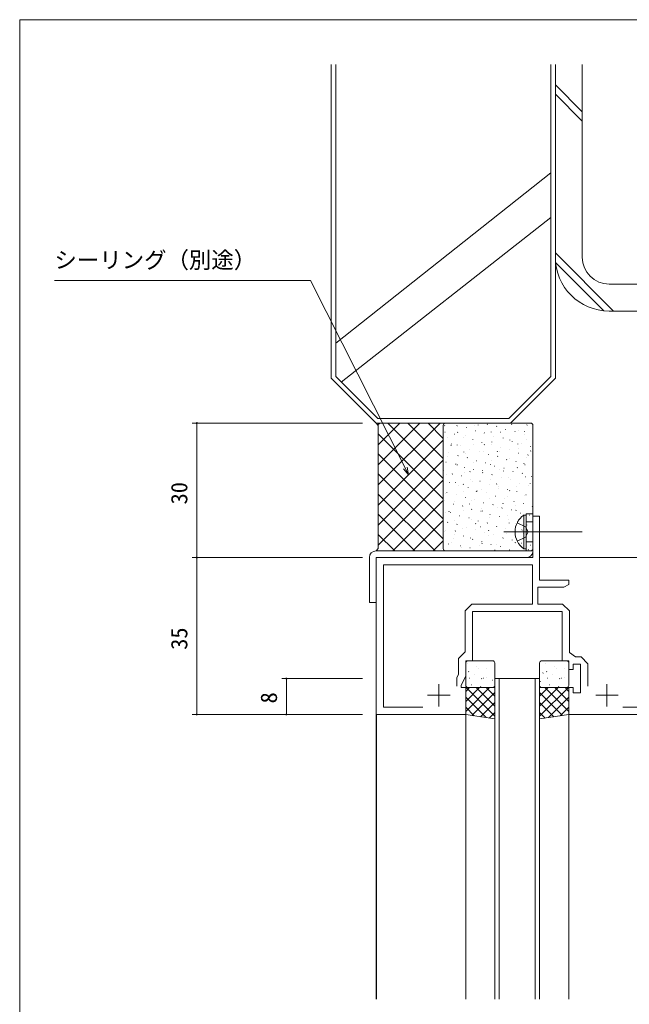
# Model space of a CAD drawing. Units: millimetres, scale not verified. Extents: x -594 to 539, y -420 to 386.
# Drawn here: x -590 to -454, y 162.3 to 382 of the extents above; entities that cross this region are included whole.
import ezdxf
from ezdxf.enums import TextEntityAlignment as Align

# ---------------------------------------------------------------- set-up
doc = ezdxf.new("R2010")
doc.units = ezdxf.units.MM
doc.header["$LTSCALE"] = 2
doc.linetypes.add('CHAIN2', pattern=[12, 9, -1, 1, -1])
doc.linetypes.add('DASHED3', pattern=[4, 3, -1])
for name, color, linetype, lineweight in [('0-1_USER1', 7, 'Continuous', 9), ('0-3_YKK_11', 7, 'Continuous', 9), ('0-4_YKK_12', 2, 'Continuous', 9), ('0-5_YSS_K', 3, 'Continuous', 9), ('0-6_YKK_13', 4, 'Continuous', 9), ('0-7_YKK_D', 6, 'Continuous', 9)]:
    doc.layers.add(name, color=color, linetype=linetype, lineweight=lineweight)
doc.styles.add('ＭＳ ゴシック', font='')
doc.styles.get('ＭＳ ゴシック').set_extended_font_data('MS Gothic')

msp = doc.modelspace()

# ---------------------------------------------------------------- linework, layer by layer
at = {"layer": '0-1_USER1'}
for p in [(-590, -368), (510, 382)]:
    msp.add_line(p, (-590, 382), dxfattribs=at)
at = {"layer": '0-3_YKK_11'}
for p, q in [((-492.493, 233.295), (-492.493, 235.207)), ((-496.493, 233.795), (-496.493, 228.795)), ((-458.993, 233.795), (-458.993, 228.795)), ((-498.993, 231.295), (-493.993, 231.295)), ((-461.493, 231.295), (-456.493, 231.295))]:
    msp.add_line(p, q, dxfattribs=at)
for points in [[(-440.493, 226.995), (-467.493, 226.995), (-467.493, 232.995), (-466.493, 232.995), (-466.493, 231.795), (-464.893, 231.795), (-464.893, 238.195), (-466.493, 238.195), (-466.493, 236.995), (-467.493, 236.995), (-467.493, 238.995), (-468.993, 238.995), (-468.993, 249.995), (-488.993, 249.995), (-488.993, 238.995), (-490.493, 238.995), (-490.493, 235.639), (-491.493, 233.495), (-491.493, 232.995), (-490.493, 232.995), (-490.493, 226.995), (-510.493, 226.995), (-510.493, 261.995), (-475.493, 261.995), (-475.493, 271.245)], [(-475.493, 271.245), (-473.993, 271.245), (-473.993, 256.995), (-467.493, 256.995), (-467.493, 255.995), (-468.584, 255.365), (-474.423, 255.365), (-474.423, 251.625), (-468.863, 251.625), (-467.363, 250.125), (-467.363, 240.795), (-465.978, 239.825), (-464.763, 239.825), (-463.263, 238.325), (-463.263, 233.295)], [(-492.493, 233.295), (-492.493, 235.207), (-492.123, 236.001), (-492.123, 239.495), (-490.623, 240.995), (-490.623, 250.125), (-489.123, 251.625), (-475.623, 251.625), (-475.623, 260.365), (-508.863, 260.365), (-508.863, 228.625), (-500.029, 228.625)], [(-455.457, 228.625), (-442.123, 228.625)]]:
    msp.add_lwpolyline(points, dxfattribs=at)
at = {"layer": '0-4_YKK_12'}
for p, q in [((-510.194, 261.995), (-510.493, 261.995)), ((-510.493, 261.995), (-510.493, 163.495)), ((-310.493, 261.994), (-473.993, 261.995)), ((-483.993, 234.995), (-473.993, 234.995)), ((-483.993, 234.995), (-483.993, 163.495)), ((-482.993, 234.995), (-482.993, 163.495)), ((-474.993, 234.995), (-474.993, 163.495)), ((-473.993, 234.995), (-473.993, 163.495)), ((-510.393, 226.995), (-510.393, 163.495)), ((-490.493, 226.995), (-490.493, 163.495)), ((-467.493, 226.995), (-467.493, 163.495))]:
    msp.add_line(p, q, dxfattribs=at)
at = {"layer": '0-5_YSS_K'}
for p, q in [((-520.493, 372), (-520.493, 301.995)), ((-519.493, 372), (-519.493, 302.409)), ((-471.493, 302.409), (-471.493, 372)), ((-470.493, 372), (-470.493, 328.995)), ((-470.493, 301.995), (-470.493, 372)), ((-464.493, 372), (-464.493, 328.995)), ((-470.493, 367.475), (-464.493, 361.475)), ((-470.493, 365.352), (-464.493, 359.352)), ((-471.493, 347.804), (-519.493, 309.804)), ((-471.493, 337.905), (-518.241, 301.157)), ((-470.493, 329.998), (-457.489, 316.994)), ((-470.435, 327.817), (-459.67, 317.052)), ((-458.493, 322.994), (-282.493, 322.994)), ((-458.493, 316.994), (-282.493, 316.994)), ((-510.493, 291.995), (-520.493, 301.995)), ((-510.079, 292.995), (-519.493, 302.409)), ((-471.493, 302.409), (-480.907, 292.995)), ((-470.493, 301.995), (-480.493, 291.995)), ((-510.079, 292.995), (-480.907, 292.995)), ((-510.493, 291.995), (-509.993, 291.495)), ((-510.493, 291.995), (-480.493, 291.995)), ((-510.086, 291.588), (-509.679, 291.995)), ((-509.993, 278.21), (-496.209, 291.995)), ((-509.993, 287.19), (-505.189, 291.995)), ((-509.993, 282.7), (-500.699, 291.995)), ((-509.993, 291.495), (-509.993, 263.995)), ((-507.868, 291.995), (-495.493, 279.62)), ((-503.377, 291.995), (-495.493, 284.11)), ((-498.887, 291.995), (-495.493, 288.6)), ((-495.493, 291.495), (-495.493, 263.995)), ((-495.493, 291.495), (-495.493, 263.995)), ((-495.197, 291.396), (-495.151, 291.484)), ((-495.116, 289.963), (-495.072, 289.987)), ((-475.993, 291.995), (-494.993, 291.995)), ((-492.448, 291.421), (-492.404, 291.445)), ((-492.308, 289.871), (-492.261, 289.959)), ((-492.271, 291.301), (-492.265, 291.309)), ((-490.372, 290.988), (-490.328, 291.012)), ((-488.51, 291.486), (-488.504, 291.494)), ((-488.347, 290.254), (-488.303, 290.278)), ((-487.739, 291.525), (-487.692, 291.613)), ((-485.679, 291.712), (-485.635, 291.736)), ((-484.849, 290.001), (-484.803, 290.089)), ((-484.483, 291.969), (-484.476, 291.977)), ((-483.602, 291.279), (-483.559, 291.303)), ((-482.697, 289.949), (-482.69, 289.957)), ((-481.578, 290.545), (-481.534, 290.569)), ((-480.28, 291.655), (-480.234, 291.743)), ((-479.501, 290.113), (-479.457, 290.137)), ((-478.669, 290.432), (-478.662, 290.439)), ((-477.391, 290.13), (-477.344, 290.218)), ((-476.833, 291.57), (-476.789, 291.594)), ((-475.493, 263.995), (-475.493, 291.495)), ((-509.993, 289.63), (-495.493, 275.13)), ((-509.993, 273.72), (-495.493, 288.22)), ((-494.48, 288.836), (-494.473, 288.843)), ((-493.039, 289.531), (-492.996, 289.555)), ((-491.015, 288.797), (-490.971, 288.821)), ((-490.452, 289.319), (-490.445, 289.326)), ((-488.938, 288.364), (-488.894, 288.388)), ((-486.458, 289.764), (-486.451, 289.772)), ((-486.27, 289.822), (-486.226, 289.846)), ((-484.638, 287.782), (-484.632, 287.789)), ((-484.245, 289.088), (-484.202, 289.112)), ((-482.169, 288.655), (-482.125, 288.679)), ((-480.644, 288.227), (-480.637, 288.235)), ((-480.144, 287.921), (-480.1, 287.945)), ((-477.476, 289.379), (-477.432, 289.403)), ((-476.883, 288.412), (-476.876, 288.42)), ((-493.815, 287.02), (-493.768, 287.108)), ((-493.682, 287.339), (-493.639, 287.363)), ((-492.427, 287.114), (-492.42, 287.121)), ((-491.606, 286.907), (-491.562, 286.931)), ((-490.925, 285.495), (-490.878, 285.584)), ((-489.581, 286.173), (-489.537, 286.197)), ((-488.666, 287.299), (-488.659, 287.306)), ((-487.505, 285.74), (-487.461, 285.764)), ((-486.913, 287.63), (-486.869, 287.654)), ((-486.613, 285.577), (-486.607, 285.584)), ((-486.356, 287.149), (-486.309, 287.238)), ((-484.837, 287.198), (-484.793, 287.222)), ((-483.467, 285.625), (-483.42, 285.713)), ((-482.852, 285.762), (-482.846, 285.769)), ((-482.812, 286.464), (-482.768, 286.488)), ((-480.735, 286.031), (-480.692, 286.055)), ((-478.898, 287.279), (-478.851, 287.367)), ((-478.825, 286.244), (-478.818, 286.252)), ((-478.068, 287.489), (-478.024, 287.513)), ((-476.043, 286.755), (-475.999, 286.779)), ((-476.008, 285.754), (-475.961, 285.842)), ((-509.993, 285.14), (-495.493, 270.64)), ((-509.993, 269.23), (-495.493, 283.73)), ((-494.635, 284.648), (-494.629, 284.656)), ((-494.274, 285.449), (-494.23, 285.473)), ((-492.249, 284.715), (-492.205, 284.739)), ((-490.608, 285.131), (-490.601, 285.139)), ((-490.172, 284.283), (-490.129, 284.307)), ((-488.148, 283.549), (-488.104, 283.573)), ((-485.48, 285.006), (-485.436, 285.03)), ((-484.794, 283.594), (-484.787, 283.602)), ((-483.403, 284.574), (-483.359, 284.598)), ((-481.378, 283.84), (-481.335, 283.864)), ((-480.8, 284.04), (-480.793, 284.047)), ((-479.302, 283.407), (-479.258, 283.431)), ((-478.711, 285.297), (-478.667, 285.321)), ((-477.039, 284.225), (-477.032, 284.232)), ((-476.634, 284.865), (-476.59, 284.889)), ((-495.493, 281.376), (-495.464, 281.392)), ((-494.917, 283.258), (-494.873, 283.282)), ((-492.84, 282.825), (-492.796, 282.849)), ((-492.583, 282.926), (-492.576, 282.934)), ((-492.432, 282.644), (-492.385, 282.732)), ((-490.815, 282.091), (-490.772, 282.115)), ((-489.542, 281.119), (-489.496, 281.208)), ((-488.822, 283.111), (-488.815, 283.119)), ((-488.739, 281.659), (-488.695, 281.683)), ((-486.769, 281.389), (-486.762, 281.397)), ((-486.071, 283.116), (-486.027, 283.14)), ((-484.973, 282.773), (-484.927, 282.862)), ((-484.046, 282.382), (-484.002, 282.406)), ((-483.008, 281.574), (-483.001, 281.582)), ((-482.084, 281.249), (-482.037, 281.337)), ((-481.97, 281.95), (-481.926, 281.974)), ((-479.945, 281.216), (-479.901, 281.24)), ((-478.98, 282.057), (-478.974, 282.065)), ((-477.515, 282.903), (-477.468, 282.991)), ((-477.277, 282.673), (-477.233, 282.697)), ((-509.993, 280.65), (-495.493, 266.149)), ((-509.993, 264.74), (-495.493, 279.24)), ((-494.791, 280.461), (-494.784, 280.468)), ((-493.483, 280.634), (-493.439, 280.658)), ((-491.407, 280.201), (-491.363, 280.225)), ((-490.763, 280.944), (-490.757, 280.951)), ((-489.382, 279.467), (-489.338, 279.491)), ((-487.305, 279.035), (-487.262, 279.059)), ((-486.714, 280.925), (-486.67, 280.949)), ((-484.95, 279.407), (-484.943, 279.414)), ((-484.638, 280.492), (-484.594, 280.516)), ((-482.613, 279.758), (-482.569, 279.782)), ((-480.955, 279.852), (-480.949, 279.86)), ((-480.536, 279.326), (-480.492, 279.35)), ((-477.868, 280.783), (-477.825, 280.807)), ((-477.194, 280.037), (-477.188, 280.045)), ((-475.844, 280.049), (-475.8, 280.073)), ((-494.075, 278.744), (-494.031, 278.768)), ((-492.738, 278.739), (-492.732, 278.746)), ((-492.05, 278.01), (-492.006, 278.034)), ((-491.049, 278.268), (-491.002, 278.356)), ((-489.973, 277.577), (-489.929, 277.601)), ((-488.977, 278.924), (-488.971, 278.931)), ((-488.159, 276.743), (-488.113, 276.832)), ((-487.949, 276.843), (-487.905, 276.867)), ((-486.925, 277.202), (-486.918, 277.209)), ((-485.281, 278.301), (-485.237, 278.325)), ((-483.59, 278.397), (-483.544, 278.486)), ((-483.204, 277.868), (-483.16, 277.892)), ((-483.164, 277.387), (-483.157, 277.394)), ((-481.179, 277.134), (-481.135, 277.158)), ((-480.701, 276.873), (-480.654, 276.961)), ((-479.136, 277.87), (-479.129, 277.877)), ((-478.511, 278.592), (-478.468, 278.616)), ((-476.435, 278.159), (-476.391, 278.183)), ((-476.132, 278.527), (-476.085, 278.615)), ((-509.993, 276.159), (-497.328, 263.495)), ((-506.748, 263.495), (-495.493, 274.75)), ((-495.309, 274.663), (-495.265, 274.687)), ((-494.947, 276.273), (-494.94, 276.281)), ((-494.718, 276.552), (-494.674, 276.576)), ((-492.641, 276.12), (-492.597, 276.144)), ((-490.919, 276.756), (-490.912, 276.764)), ((-490.616, 275.386), (-490.572, 275.41)), ((-489.133, 274.736), (-489.126, 274.744)), ((-488.54, 274.954), (-488.496, 274.977)), ((-485.872, 276.411), (-485.828, 276.435)), ((-485.105, 275.219), (-485.099, 275.227)), ((-483.847, 275.677), (-483.803, 275.701)), ((-481.771, 275.244), (-481.727, 275.268)), ((-481.111, 275.665), (-481.104, 275.672)), ((-479.103, 276.702), (-479.059, 276.726)), ((-477.35, 275.85), (-477.343, 275.857)), ((-477.078, 275.968), (-477.034, 275.992)), ((-493.284, 273.928), (-493.24, 273.952)), ((-492.894, 274.551), (-492.887, 274.559)), ((-491.208, 273.496), (-491.164, 273.52)), ((-491.075, 272.569), (-491.068, 272.576)), ((-489.666, 273.892), (-489.619, 273.98)), ((-489.183, 272.762), (-489.139, 272.786)), ((-487.08, 273.014), (-487.074, 273.022)), ((-486.777, 272.367), (-486.73, 272.456)), ((-486.515, 274.219), (-486.471, 274.243)), ((-484.439, 273.787), (-484.395, 273.811)), ((-483.319, 273.199), (-483.313, 273.207)), ((-482.414, 273.053), (-482.37, 273.077)), ((-482.208, 274.021), (-482.161, 274.11)), ((-480.337, 272.62), (-480.293, 272.644)), ((-479.746, 274.51), (-479.702, 274.534)), ((-479.318, 272.497), (-479.271, 272.585)), ((-479.292, 273.682), (-479.285, 273.689)), ((-477.669, 274.078), (-477.625, 274.102)), ((-475.645, 273.344), (-475.601, 273.368)), ((-509.993, 271.669), (-501.818, 263.495)), ((-502.258, 263.495), (-495.493, 270.26)), ((-495.102, 272.086), (-495.096, 272.093)), ((-494.235, 272.238), (-494.188, 272.326)), ((-493.876, 272.039), (-493.832, 272.063)), ((-493.05, 270.364), (-493.043, 270.371)), ((-491.851, 271.304), (-491.807, 271.328)), ((-489.774, 270.872), (-489.73, 270.896)), ((-489.289, 270.549), (-489.282, 270.556)), ((-487.106, 272.329), (-487.062, 272.353)), ((-485.261, 271.032), (-485.254, 271.039)), ((-485.082, 271.595), (-485.038, 271.619)), ((-483.005, 271.163), (-482.961, 271.187)), ((-481.267, 271.477), (-481.26, 271.485)), ((-480.98, 270.429), (-480.936, 270.453)), ((-478.312, 271.886), (-478.268, 271.91)), ((-477.506, 271.662), (-477.499, 271.67)), ((-476.236, 271.454), (-476.192, 271.478)), ((-494.519, 269.847), (-494.475, 269.871)), ((-492.442, 269.415), (-492.398, 269.439)), ((-491.23, 268.381), (-491.224, 268.389)), ((-490.417, 268.68), (-490.373, 268.704)), ((-488.341, 268.248), (-488.297, 268.272)), ((-488.283, 269.516), (-488.237, 269.604)), ((-487.749, 270.138), (-487.706, 270.162)), ((-487.236, 268.827), (-487.229, 268.834)), ((-485.673, 269.706), (-485.629, 269.73)), ((-485.394, 267.991), (-485.347, 268.08)), ((-483.648, 268.971), (-483.604, 268.995)), ((-483.475, 269.012), (-483.468, 269.019)), ((-481.572, 268.539), (-481.528, 268.563)), ((-480.825, 269.645), (-480.778, 269.734)), ((-479.447, 269.495), (-479.441, 269.502)), ((-478.904, 269.996), (-478.86, 270.02)), ((-477.935, 268.121), (-477.889, 268.209)), ((-476.879, 269.262), (-476.835, 269.286)), ((-509.993, 267.179), (-506.308, 263.495)), ((-495.258, 267.898), (-495.251, 267.906)), ((-495.11, 267.957), (-495.066, 267.981)), ((-493.205, 266.176), (-493.199, 266.184)), ((-493.085, 267.223), (-493.041, 267.247)), ((-492.852, 267.862), (-492.806, 267.95)), ((-491.009, 266.791), (-490.965, 266.815)), ((-489.444, 266.361), (-489.438, 266.369)), ((-488.984, 266.057), (-488.94, 266.08)), ((-486.316, 267.514), (-486.272, 267.538)), ((-485.417, 266.844), (-485.41, 266.852)), ((-484.239, 267.082), (-484.196, 267.106)), ((-482.215, 266.347), (-482.171, 266.371)), ((-481.422, 267.29), (-481.416, 267.297)), ((-480.138, 265.915), (-480.094, 265.939)), ((-479.547, 267.805), (-479.503, 267.829)), ((-477.661, 267.475), (-477.655, 267.482)), ((-477.47, 267.373), (-477.426, 267.396)), ((-510.493, 263.495), (-509.993, 263.995)), ((-497.768, 263.495), (-495.493, 265.769)), ((-495.409, 263.717), (-495.407, 263.718)), ((-494.359, 265.01), (-494.312, 265.099)), ((-493.676, 265.333), (-493.633, 265.357)), ((-491.652, 264.599), (-491.608, 264.623)), ((-491.386, 264.194), (-491.379, 264.201)), ((-489.575, 264.167), (-489.531, 264.191)), ((-487.392, 264.639), (-487.385, 264.647)), ((-486.907, 265.624), (-486.863, 265.648)), ((-486.901, 265.14), (-486.854, 265.228)), ((-484.882, 264.89), (-484.839, 264.914)), ((-484.011, 263.615), (-483.964, 263.704)), ((-483.631, 264.824), (-483.624, 264.832)), ((-482.806, 264.458), (-482.762, 264.482)), ((-480.781, 263.723), (-480.737, 263.747)), ((-479.603, 265.307), (-479.596, 265.315)), ((-479.442, 265.269), (-479.395, 265.358)), ((-478.113, 265.181), (-478.069, 265.205)), ((-476.553, 263.745), (-476.506, 263.833)), ((-476.037, 264.749), (-475.993, 264.772)), ((-475.609, 265.753), (-475.602, 265.76)), ((-494.993, 263.495), (-475.993, 263.495)), ((-491.465, 263.495), (-491.423, 263.574))]:
    msp.add_line(p, q, dxfattribs=at)
for centre, radius, start, end in [((-458.493, 328.995), 12, 180, 270), ((-458.493, 328.995), 6, 180, 270), ((-494.993, 291.495), 0.5, 90, 180), ((-494.993, 291.495), 0.5, 90, 180), ((-475.993, 291.495), 0.5, 0, 90), ((-494.993, 263.995), 0.5, 180, 270), ((-494.993, 263.995), 0.5, 180, 270), ((-475.993, 263.995), 0.5, 270, 0)]:
    msp.add_arc(centre, radius, start, end, dxfattribs=at)
at = {"layer": '0-6_YKK_13'}
for p, q in [((-477.502, 271.482), (-477.502, 263.982)), ((-477.502, 271.482), (-476.993, 271.482)), ((-476.993, 263.495), (-476.993, 271.732)), ((-476.993, 271.732), (-475.493, 271.732)), ((-476.993, 271.482), (-476.993, 263.982)), ((-475.493, 271.732), (-475.493, 263.232)), ((-476.993, 269.982), (-475.493, 269.982)), ((-477.993, 267.732), (-474.493, 267.732)), ((-477.502, 263.982), (-476.993, 263.982)), ((-476.993, 265.482), (-475.493, 265.482)), ((-511.993, 251.995), (-511.993, 261.995)), ((-510.493, 263.495), (-476.993, 263.495)), ((-510.493, 261.995), (-510.493, 251.995)), ((-476.993, 261.995), (-510.493, 261.995)), ((-510.493, 251.995), (-511.993, 251.995)), ((-490.493, 238.495), (-490.493, 233.495)), ((-490.049, 238.431), (-490.005, 238.455)), ((-484.493, 238.995), (-489.993, 238.995)), ((-488.024, 237.697), (-487.98, 237.721)), ((-487.71, 237.277), (-487.704, 237.284)), ((-485.947, 237.264), (-485.904, 237.288)), ((-483.993, 233.495), (-483.993, 238.495)), ((-473.993, 238.495), (-473.993, 233.495)), ((-467.993, 238.995), (-473.493, 238.995)), ((-472.649, 238.431), (-472.605, 238.455)), ((-470.624, 237.697), (-470.58, 237.721)), ((-470.31, 237.277), (-470.304, 237.284)), ((-468.547, 237.264), (-468.504, 237.288)), ((-467.493, 233.495), (-467.493, 238.495)), ((-489.857, 236.486), (-489.81, 236.575)), ((-489.685, 235.072), (-489.678, 235.08)), ((-488.615, 235.807), (-488.571, 235.831)), ((-486.967, 234.962), (-486.921, 235.05)), ((-486.591, 235.073), (-486.547, 235.097)), ((-485.924, 235.257), (-485.918, 235.264)), ((-473.292, 236.239), (-473.248, 236.263)), ((-472.457, 236.486), (-472.41, 236.575)), ((-472.285, 235.072), (-472.278, 235.08)), ((-471.215, 235.807), (-471.171, 235.831)), ((-469.567, 234.962), (-469.521, 235.05)), ((-469.191, 235.073), (-469.147, 235.097)), ((-468.524, 235.257), (-468.518, 235.264)), ((-490.493, 229.905), (-487.404, 232.995)), ((-490.493, 232.995), (-483.993, 232.995)), ((-490.493, 232.15), (-489.649, 232.995)), ((-490.493, 227.66), (-485.159, 232.995)), ((-490.493, 226.995), (-490.493, 232.995)), ((-483.993, 226.593), (-490.395, 232.995)), ((-489.993, 232.995), (-484.493, 232.995)), ((-489.258, 233.615), (-489.214, 233.639)), ((-483.993, 228.838), (-488.15, 232.995)), ((-487.866, 233.089), (-487.859, 233.097)), ((-487.182, 233.183), (-487.138, 233.207)), ((-483.993, 231.083), (-485.905, 232.995)), ((-484.514, 234.64), (-484.47, 234.664)), ((-483.993, 232.995), (-483.993, 225.995)), ((-467.493, 232.995), (-473.993, 232.995)), ((-473.993, 231.083), (-472.081, 232.995)), ((-473.993, 228.838), (-469.836, 232.995)), ((-473.993, 226.593), (-467.591, 232.995)), ((-473.993, 232.995), (-473.993, 225.995)), ((-473.883, 234.349), (-473.839, 234.373)), ((-473.493, 232.995), (-467.993, 232.995)), ((-467.493, 227.66), (-472.827, 232.995)), ((-471.858, 233.615), (-471.814, 233.639)), ((-467.493, 229.905), (-470.582, 232.995)), ((-470.466, 233.089), (-470.459, 233.097)), ((-469.782, 233.183), (-469.738, 233.207)), ((-467.493, 232.15), (-468.337, 232.995)), ((-467.493, 226.995), (-467.493, 232.995)), ((-485.939, 226.294), (-490.493, 230.848)), ((-489.124, 226.784), (-483.993, 231.915)), ((-468.862, 226.784), (-473.993, 231.915)), ((-472.047, 226.294), (-467.493, 230.848)), ((-488.593, 226.702), (-490.493, 228.603)), ((-487.178, 226.485), (-483.993, 229.67)), ((-470.808, 226.485), (-473.993, 229.67)), ((-469.393, 226.702), (-467.493, 228.603)), ((-483.993, 225.995), (-490.493, 226.995)), ((-485.233, 226.185), (-483.993, 227.425)), ((-472.753, 226.185), (-473.993, 227.425)), ((-473.993, 225.995), (-467.493, 226.995))]:
    msp.add_line(p, q, dxfattribs=at)
at = {"layer": '0-6_YKK_13', "linetype": 'DASHED3'}
for p, q in [((-479.002, 269.782), (-477.147, 268.877)), ((-477.147, 268.877), (-476.538, 267.732)), ((-479.002, 265.682), (-477.147, 266.587)), ((-477.147, 266.587), (-476.538, 267.732))]:
    msp.add_line(p, q, dxfattribs=at)
at = {"layer": '0-6_YKK_13', "linetype": 'CHAIN2'}
msp.add_line((-481.993, 267.732), (-464.493, 267.732), dxfattribs=at)
at = {"layer": '0-6_YKK_13'}
for centre, radius, start, end in [((-474.966, 267.732), 4.527, 124.0667, 235.93329), ((-510.493, 261.995), 1.5, 90, 180), ((-476.993, 263.495), 1.5, 270, 350), ((-489.993, 238.495), 0.5, 90, 180), ((-484.493, 238.495), 0.5, 0, 90), ((-473.493, 238.495), 0.5, 90, 180), ((-467.993, 238.495), 0.5, 0, 90), ((-489.993, 233.495), 0.5, 180, 270), ((-484.493, 233.495), 0.5, 270, 0), ((-473.493, 233.495), 0.5, 180, 270), ((-467.993, 233.495), 0.5, 270, 0)]:
    msp.add_arc(centre, radius, start, end, dxfattribs=at)
at = {"layer": '0-7_YKK_D'}
for p, q in [((-525.111, 323.825), (-582.244, 323.825)), ((-503.992, 282.001), (-525.111, 323.825)), ((-513.493, 291.995), (-551.493, 291.995)), ((-550.493, 261.995), (-550.493, 291.995)), ((-503.226, 280.484), (-504.399, 281.796)), ((-503.226, 280.484), (-503.992, 282.001)), ((-503.586, 282.207), (-503.226, 280.484)), ((-513.493, 261.995), (-551.493, 261.995)), ((-513.493, 261.995), (-551.493, 261.995)), ((-550.493, 226.995), (-550.493, 261.995)), ((-513.493, 234.995), (-531.493, 234.995)), ((-530.493, 226.995), (-530.493, 234.995)), ((-513.493, 226.995), (-551.493, 226.995)), ((-513.493, 226.995), (-531.493, 226.995))]:
    msp.add_line(p, q, dxfattribs=at)
for centre, start, end in [((-550.493, 291.995), 90, 270), ((-550.493, 291.995), 270, 90), ((-550.493, 261.995), 90, 270), ((-550.493, 261.995), 90, 270), ((-550.493, 261.995), 270, 90), ((-550.493, 261.995), 270, 90), ((-530.493, 234.995), 90, 270), ((-530.493, 234.995), 270, 90), ((-550.493, 226.995), 90, 270), ((-550.493, 226.995), 270, 90), ((-530.493, 226.995), 90, 270), ((-530.493, 226.995), 270, 90)]:
    msp.add_arc(centre, 0.106, start, end, dxfattribs=at)

# ---------------------------------------------------------------- texts
at = {"layer": '0-7_YKK_D', "color": 4, "style": 'ＭＳ ゴシック'}
msp.add_text('シーリング（別途）', height=3.666, dxfattribs=at).set_placement((-582.244, 325.465), align=Align.BOTTOM_LEFT)
for s, p in [('30', (-551.493, 273.864)), ('35', (-551.493, 241.425)), ('8', (-531.493, 229.46))]:
    msp.add_text(s, height=3.666, rotation=90, dxfattribs=at).set_placement(p, align=Align.BOTTOM_LEFT)

doc.saveas('drawing.dxf')
